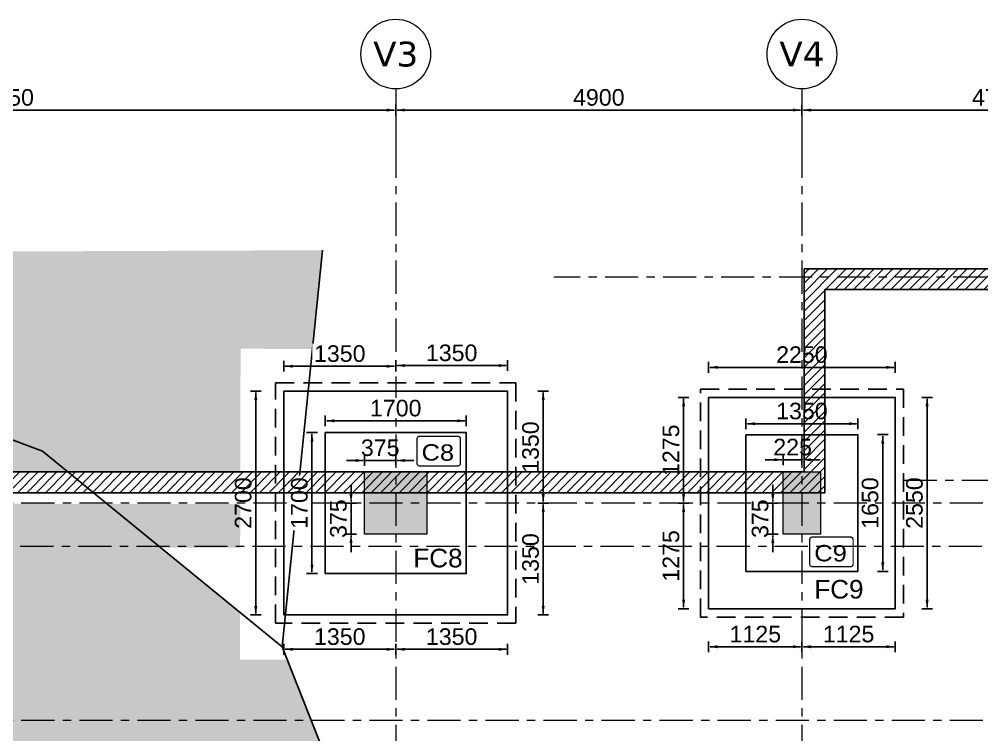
# Model space of a CAD drawing. Extents: x 1878645 to 3043969, y -1160829 to -603973.
# Drawn here: x 2108940 to 2120550, y -654538 to -645905 of the extents above; entities that cross this region are included whole.
import ezdxf
from ezdxf.enums import TextEntityAlignment as Align

# ---------------------------------------------------------------- set-up
doc = ezdxf.new("R2010")
doc.units = 0
doc.header["$LTSCALE"] = 100
doc.header["$PDMODE"] = 66
doc.linetypes.add('Grids', pattern=[7, 4, -1, 1, -1])
doc.linetypes.add('SCHidden', pattern=[0.375, 0.25, -0.125])
doc.layers.get('Defpoints').update_dxf_attribs({"lineweight": 0})
for name, color, linetype in [('A-DIMN-100', 5, 'Continuous'), ('COMMENTS', 30, 'Continuous'), ('Dim', 3, 'Continuous'), ('Footing', 5, 'Continuous'), ('Footing Nos', 4, 'Continuous'), ('LATLONG', 7, 'Continuous'), ('PCC', 2, 'Continuous'), ('RETAIN-WALL', 1, 'Continuous')]:
    doc.layers.add(name, color=color, linetype=linetype)
for name, color, linetype, lineweight in [('A-GRID', 8, 'Grids', 0), ('A-GRID-TAG', 3, 'Continuous', 0), ('ECO COL', 6, 'Continuous', 0), ('Eco_  CNO', 7, 'Continuous', 25)]:
    doc.layers.add(name, color=color, linetype=linetype, lineweight=lineweight)
doc.styles.add('ARIAL', font='arial.ttf')
doc.styles.add('ITA', font='simplex.shx')
doc.styles.add('SC-BBS1', font='SansSerif')
doc.styles.get("Standard").update_dxf_attribs({"font": 'verdana.ttf'})
doc.dimstyles.new('A-150-DIM-EXT_MAIN(FT)', dxfattribs={"dimscale": 0, "dimtxt": 200, "dimasz": 18, "dimexe": 100, "dimexo": 100, "dimgap": 50, "dimtad": 1, "dimdec": 0, "dimdsep": 46, "dimtxsty": 'ARIAL', "dimblk": 'A3', "dimcen": 0.025, "dimse1": 1, "dimse2": 1, "dimclrd": 256, "dimclre": 256, "dimclrt": 7, "dimazin": 2, "dimtfac": 1, "dimtdec": 0, "dimtix": 1, "dimtmove": 2, "dimatfit": 3, "dimldrblk": 'WSA-DOT-100', "dimfxl": 1, "dimtolj": 1, "dimtzin": 0, "dimarcsym": 0})

# ---------------------------------------------------------------- blocks, each defined once
blk = doc.blocks.new('*U14')
at = {"layer": 'A-GRID-TAG', "color": 8, "linetype": 'Grids', "lineweight": 15}
for p, q in [((0, 8), (0, 4)), ((0, 4), (0, 0))]:
    blk.add_line(p, q, dxfattribs=at)
at = {"layer": 'A-GRID-TAG', "linetype": 'Continuous'}
blk.add_circle((0, 13), 5, dxfattribs=at)
at = {"layer": 'A-GRID-TAG', "color": 7}
blk.add_attdef('GN', text='', height=4, dxfattribs=at).set_placement((0, 13), align=Align.MIDDLE_CENTER)
blk = doc.blocks.new('A2')
at = {"layer": 'Dim', "linetype": 'ByBlock', "lineweight": -2, "extrusion": (0, 0, -1)}
blk.add_lwpolyline([(6, 0), (12.2, 0)], dxfattribs=at)
blk.add_solid([(6, -1), (0, 0), (6, 1)], dxfattribs=at)
blk = doc.blocks.new('A3')
at = {"layer": 'Dim', "linetype": 'ByBlock', "lineweight": -2}
blk.add_line((0, 3.59), (0, -3.59), dxfattribs=at)
blk.add_blockref('A2', (0, 0), dxfattribs=at)
blk = doc.blocks.new('*D450')
at = {"layer": 'Defpoints', "color": 0, "transparency": 16777216}
for p in [(2113481, -651229), (2113106, -651367), (2113481, -651367)]:
    blk.add_point(p, dxfattribs=at)
at = {"layer": 'Dim', "lineweight": -2, "transparency": 16777216}
for p, q in [((2113088, -651229), (2113070, -651229)), ((2113106, -651229), (2113481, -651229)), ((2113499, -651229), (2113517, -651229))]:
    blk.add_line(p, q, dxfattribs=at)
at = {"layer": 'Dim', "lineweight": -2, "transparency": 16777216, "xscale": 18, "yscale": 18, "zscale": 18}
blk.add_blockref('A3', (2113106, -651229), dxfattribs=at)
at = {"layer": 'Dim', "lineweight": -2, "transparency": 16777216, "xscale": 18, "yscale": 18, "zscale": 18, "rotation": 180}
blk.add_blockref('A3', (2113481, -651229), dxfattribs=at)
at = {"layer": 'Dim', "color": 7, "transparency": 16777216, "insert": (2113294, -651076), "char_height": 200, "attachment_point": 5, "style": 'ARIAL'}
blk.add_mtext('\\A1;375', dxfattribs=at)
blk = doc.blocks.new('WSA-DOT-100')
at = {"layer": 'A-DIMN-100', "color": 5}
for p, q in [((0, -200), (0, 200)), ((-200, 0), (200, 0))]:
    blk.add_line(p, q, dxfattribs=at)
at = {"layer": 'A-DIMN-100', "color": 1, "const_width": 60}
blk.add_lwpolyline([(-30, 0, 1), (30, 0, 1)], format="xyb", close=True, dxfattribs=at)
blk = doc.blocks.new('*D451')
at = {"layer": 'Defpoints', "color": 0, "transparency": 16777216}
for p in [(2112942, -651742), (2113106, -651742), (2113106, -652117)]:
    blk.add_point(p, dxfattribs=at)
at = {"layer": 'Dim', "lineweight": -2, "transparency": 16777216}
for p, q in [((2112942, -651724), (2112942, -651706)), ((2112942, -652117), (2112942, -651742)), ((2112942, -652135), (2112942, -652153))]:
    blk.add_line(p, q, dxfattribs=at)
at = {"layer": 'Dim', "lineweight": -2, "transparency": 16777216, "xscale": 18, "yscale": 18, "zscale": 18}
for p, rotation in [((2112942, -651742), 270), ((2112942, -652117), 90)]:
    blk.add_blockref('A3', p, dxfattribs=dict(at, rotation=rotation))
at = {"layer": 'Dim', "color": 7, "transparency": 16777216, "insert": (2112790, -651930), "char_height": 200, "attachment_point": 5, "rotation": 90, "style": 'ARIAL'}
blk.add_mtext('\\A1;375', dxfattribs=at)
blk = doc.blocks.new('*D452')
at = {"layer": 'Defpoints', "color": 0, "transparency": 16777216}
for p in [(2118381, -651220), (2118156, -651367), (2118381, -651367)]:
    blk.add_point(p, dxfattribs=at)
at = {"layer": 'Dim', "lineweight": -2, "transparency": 16777216}
for p, q in [((2118138, -651220), (2118120, -651220)), ((2118156, -651220), (2118381, -651220)), ((2118399, -651220), (2118417, -651220))]:
    blk.add_line(p, q, dxfattribs=at)
at = {"layer": 'Dim', "lineweight": -2, "transparency": 16777216, "xscale": 18, "yscale": 18, "zscale": 18}
blk.add_blockref('A3', (2118156, -651220), dxfattribs=at)
at = {"layer": 'Dim', "lineweight": -2, "transparency": 16777216, "xscale": 18, "yscale": 18, "zscale": 18, "rotation": 180}
blk.add_blockref('A3', (2118381, -651220), dxfattribs=at)
at = {"layer": 'Dim', "color": 7, "transparency": 16777216, "insert": (2118269, -651068), "char_height": 200, "attachment_point": 5, "style": 'ARIAL'}
blk.add_mtext('\\A1;225', dxfattribs=at)
blk = doc.blocks.new('*D453')
at = {"layer": 'Defpoints', "color": 0, "transparency": 16777216}
for p in [(2118156, -651742), (2118030, -652117), (2118156, -652117)]:
    blk.add_point(p, dxfattribs=at)
at = {"layer": 'Dim', "lineweight": -2, "transparency": 16777216}
for p, q in [((2118030, -651724), (2118030, -651706)), ((2118030, -651742), (2118030, -652117)), ((2118030, -652135), (2118030, -652153))]:
    blk.add_line(p, q, dxfattribs=at)
at = {"layer": 'Dim', "lineweight": -2, "transparency": 16777216, "xscale": 18, "yscale": 18, "zscale": 18}
for p, rotation in [((2118030, -651742), 270), ((2118030, -652117), 90)]:
    blk.add_blockref('A3', p, dxfattribs=dict(at, rotation=rotation))
at = {"layer": 'Dim', "color": 7, "transparency": 16777216, "insert": (2117877, -651930), "char_height": 200, "attachment_point": 5, "rotation": 90, "style": 'ARIAL'}
blk.add_mtext('\\A1;375', dxfattribs=at)
blk = doc.blocks.new('*D416')
at = {"layer": 'Defpoints', "color": 0, "transparency": 16777216}
for p in [(2104131, -647001), (2113481, -647001), (2113481, -647169)]:
    blk.add_point(p, dxfattribs=at)
at = {"layer": 'Dim', "lineweight": -2, "transparency": 16777216}
blk.add_line((2104149, -647001), (2113463, -647001), dxfattribs=at)
at = {"layer": 'Dim', "lineweight": -2, "transparency": 16777216, "xscale": 18, "yscale": 18, "zscale": 18, "rotation": 180}
blk.add_blockref('A3', (2104131, -647001), dxfattribs=at)
at = {"layer": 'Dim', "lineweight": -2, "transparency": 16777216, "xscale": 18, "yscale": 18, "zscale": 18}
blk.add_blockref('A3', (2113481, -647001), dxfattribs=at)
at = {"layer": 'Dim', "color": 7, "transparency": 16777216, "insert": (2108806, -646849), "char_height": 200, "attachment_point": 5, "style": 'ARIAL'}
blk.add_mtext('\\A1;9350', dxfattribs=at)
blk = doc.blocks.new('*D417')
at = {"layer": 'Defpoints', "color": 0, "transparency": 16777216}
for p in [(2118381, -646940), (2118381, -647001), (2113481, -647169)]:
    blk.add_point(p, dxfattribs=at)
at = {"layer": 'Dim', "lineweight": -2, "transparency": 16777216}
blk.add_line((2113499, -647001), (2118363, -647001), dxfattribs=at)
at = {"layer": 'Dim', "lineweight": -2, "transparency": 16777216, "xscale": 18, "yscale": 18, "zscale": 18, "rotation": 180}
blk.add_blockref('A3', (2113481, -647001), dxfattribs=at)
at = {"layer": 'Dim', "lineweight": -2, "transparency": 16777216, "xscale": 18, "yscale": 18, "zscale": 18}
blk.add_blockref('A3', (2118381, -647001), dxfattribs=at)
at = {"layer": 'Dim', "color": 7, "transparency": 16777216, "insert": (2115931, -646849), "char_height": 200, "attachment_point": 5, "style": 'ARIAL'}
blk.add_mtext('\\A1;4900', dxfattribs=at)
blk = doc.blocks.new('*D418')
at = {"layer": 'Defpoints', "color": 0, "transparency": 16777216}
for p in [(2123106, -646690), (2118381, -646940), (2123106, -647001)]:
    blk.add_point(p, dxfattribs=at)
at = {"layer": 'Dim', "lineweight": -2, "transparency": 16777216}
blk.add_line((2118399, -647001), (2123088, -647001), dxfattribs=at)
at = {"layer": 'Dim', "lineweight": -2, "transparency": 16777216, "xscale": 18, "yscale": 18, "zscale": 18, "rotation": 180}
blk.add_blockref('A3', (2118381, -647001), dxfattribs=at)
at = {"layer": 'Dim', "lineweight": -2, "transparency": 16777216, "xscale": 18, "yscale": 18, "zscale": 18}
blk.add_blockref('A3', (2123106, -647001), dxfattribs=at)
at = {"layer": 'Dim', "color": 7, "transparency": 16777216, "insert": (2120744, -646849), "char_height": 200, "attachment_point": 5, "style": 'ARIAL'}
blk.add_mtext('\\A1;4725', dxfattribs=at)
blk = doc.blocks.new('Co')
at = {"const_width": 0.75}
blk.add_lwpolyline([(-12.57, -7.17), (-12.57, 6.59, -0.414214), (-11.07, 8.09), (10.51, 8.09, -0.414214), (12.01, 6.59), (12.01, -7.17, -0.414214), (10.51, -8.67), (-11.07, -8.67, -0.414214)], format="xyb", close=True, dxfattribs=at)
at = {"style": 'ITA', "width": 0.669972}
blk.add_attdef('COL', text='', height=10.5, rotation=0.638, dxfattribs=at).set_placement((-9.93, -5.51), (8.49, -5.3), align=Align.FIT)
blk = doc.blocks.new('zw$E91A')
at = {"layer": 'LATLONG'}
h = blk.add_hatch(dxfattribs=at)
h.set_pattern_fill('DOTS', color=34, scale=5000, angle=14.7135)
h.set_pattern_definition([(14.7135214, (-3858170.47, -4315245.76), (71.755536, 341.937795), [0, -312.5])])
h.paths.add_polyline_path([(30879, 22964), (25906, 22973), (25902, 20848), (23777, 20852), (23770, 17252), (26295, 17247), (26290, 14722), (28215, 14719), (28395, 18803)])
h.paths.add_polyline_path([(31009, 24638), (25909, 24648), (25906, 22973), (30879, 22964), (31006, 23177)])
h.paths.add_polyline_path([(32132, 26736), (23788, 26752), (23785, 25102), (25910, 25098), (25909, 24648), (31009, 24638), (31010, 25088), (32146, 25086), (32529, 25728)])
h.paths.add_polyline_path([(30307, 28840), (25667, 28849), (25665, 27499), (23790, 27502), (23788, 26752), (32132, 26736), (31836, 27487), (31265, 27488), (31266, 28057)])
h.paths.add_polyline_path([(23777, 20852), (21652, 20856), (21656, 22981), (17506, 22989), (17502, 20864), (15377, 20868), (15370, 17193), (17820, 17189), (17815, 14739), (21240, 14732), (21245, 17257), (23770, 17252)])
h.paths.add_polyline_path([(15377, 20868), (15252, 20868), (15250, 19919), (9950, 19929), (9940, 14754), (12915, 14748), (12920, 17198), (15370, 17193)])
h.paths.add_polyline_path([(9701, 20179), (15001, 20169), (15002, 20869), (13252, 20872), (13256, 22997), (8290, 23007), (6636, 19873), (3573, 12845), (838, 5315), (0, 1230), (5030, 1501), (11733, 1129), (15339, 896), (15341, 2043), (13341, 2047), (13344, 3672), (9669, 3679)])
h.paths.add_polyline_path([(12915, 14748), (9940, 14754), (9933, 10979), (15358, 10968), (15361, 12293), (12911, 12298)], flags=17)
h.paths.add_polyline_path([(21240, 14732), (17815, 14739), (17811, 12289), (15361, 12293), (15358, 10968), (23758, 10952), (23760, 12202), (21235, 12207)])
h.paths.add_polyline_path([(23758, 10952), (15358, 10968), (15349, 6043), (17349, 6039), (17345, 4039), (21545, 4031), (21549, 6231), (23749, 6227)])
h.paths.add_polyline_path([(15358, 10968), (9933, 10979), (9920, 4054), (13345, 4047), (13349, 6047), (15349, 6043)], flags=17)
h.paths.add_polyline_path([(27866, 10944), (23758, 10952), (23749, 6227), (25949, 6223), (25945, 4023), (26690, 4022), (27298, 7113), (27633, 8423)])
h.paths.add_polyline_path([(26290, 14722), (26190, 14723), (26186, 12298), (23761, 12302), (23760, 12202), (26285, 12197)])
h.paths.add_polyline_path([(28215, 14719), (26290, 14722), (26285, 12197), (23760, 12202), (23758, 10952), (27866, 10944)])
h.paths.add_polyline_path([(21544, 3657), (17344, 3665), (17341, 2039), (15341, 2043), (15339, 896), (19147, 650), (23737, 102), (23741, 1827), (21541, 1831)])
h.paths.add_polyline_path([(23741, 1827), (23737, 102), (24590, 0), (26348, 2280), (26617, 3647), (25944, 3648), (25941, 1823)])
h.paths.add_polyline_path([(17509, 24664), (17506, 22989), (21656, 22981), (21659, 24656)])
h.paths.add_polyline_path([(23788, 26752), (15388, 26768), (15385, 25118), (17510, 25114), (17509, 24664), (21659, 24656), (21660, 25106), (23785, 25102)])
h.paths.add_polyline_path([(13259, 24672), (9832, 24679), (8747, 23873), (8290, 23007), (13256, 22997)])
h.paths.add_polyline_path([(15013, 26769), (11110, 26776), (10546, 25209), (9832, 24679), (13259, 24672), (13260, 25122), (15010, 25119)])
h.paths.add_polyline_path([(13842, 28871), (11865, 28875), (11110, 26776), (15013, 26769), (15015, 27844), (13840, 27846)])
h.paths.add_polyline_path([(21917, 28856), (16942, 28865), (16940, 27840), (15390, 27843), (15388, 26768), (23788, 26752), (23790, 27502), (21915, 27506)])
h.paths.add_polyline_path([(17394, 31616), (15397, 31507), (15396, 30943), (16946, 30940), (16944, 29766), (21919, 29756), (21921, 30923)])
h.paths.add_polyline_path([(13846, 30946), (15396, 30943), (15397, 31507), (12790, 31365), (12642, 30916), (12470, 30557), (12054, 29400), (13843, 29396)])
h.paths.add_polyline_path([(13116, 32353), (12790, 31365), (15397, 31507), (15398, 31956)])
h.paths.add_polyline_path([(12054, 29400), (11865, 28875), (13842, 28871), (13843, 29396)])
h.paths.add_polyline_path([(16943, 29390), (16942, 28865), (21917, 28856), (21918, 29381)])
h.paths.add_polyline_path([(25672, 31204), (25669, 30102), (26919, 29747), (29201, 29742), (28881, 30004)], flags=17)
h.paths.add_polyline_path([(23022, 31923), (17394, 31616), (21921, 30923), (21922, 31256), (23797, 31252), (23798, 31725)])
h.paths.add_polyline_path([(25668, 29374), (25667, 28849), (30307, 28840), (29662, 29366)])
h.paths.add_polyline_path([(25669, 30102), (25669, 29749), (26919, 29747)], flags=17)
h.paths.add_polyline_path([(15399, 32362), (15398, 31956), (17006, 31676), (17394, 31616), (23022, 31923), (21218, 32384)])
h.paths.add_polyline_path([(15399, 32362), (13116, 32353), (15398, 31956)])
h.paths.add_polyline_path([(15398, 31956), (15397, 31507), (17394, 31616), (17006, 31676)])
h.paths.add_polyline_path([(32262, 32427), (23798, 31965), (23798, 31725), (25318, 31336), (25552, 31249), (25672, 31249), (25672, 31204), (28881, 30004), (29201, 29742), (31269, 29738), (31272, 31238), (32141, 31236)])
h.paths.add_polyline_path([(29662, 29366), (30307, 28840), (31267, 28838), (31268, 29363)], flags=17)
h.paths.add_polyline_path([(23799, 32394), (23798, 31965), (32262, 32427)])
h.paths.add_polyline_path([(23799, 32394), (21218, 32384), (23022, 31923), (23798, 31965)])
at = {"layer": 'COMMENTS'}
for points in [[(24590, 0), (26348, 2280), (27298, 7113), (27633, 8423), (28176, 13833), (28395, 18803), (32529, 25728), (31775, 27641), (32262, 32427)], [(31775, 27641), (28881, 30004), (25318, 31336), (23022, 31923), (17394, 31616), (13116, 32353), (12642, 30916), (11806, 29168), (10546, 25209), (8747, 23873), (6636, 19873), (3573, 12845), (838, 5315), (0, 1230), (5030, 1501), (15339, 896), (19147, 650), (24590, 0)]]:
    blk.add_lwpolyline(points, dxfattribs=at)
blk = doc.blocks.new('*D531')
at = {"layer": 'Defpoints', "color": 0, "transparency": 16777216}
for p in [(2113481, -650092), (2112131, -650392), (2113481, -650392)]:
    blk.add_point(p, dxfattribs=at)
at = {"layer": 'Dim', "lineweight": -2, "transparency": 16777216}
blk.add_line((2112149, -650092), (2113463, -650092), dxfattribs=at)
at = {"layer": 'Dim', "lineweight": -2, "transparency": 16777216, "xscale": 18, "yscale": 18, "zscale": 18, "rotation": 180}
blk.add_blockref('A3', (2112131, -650092), dxfattribs=at)
at = {"layer": 'Dim', "lineweight": -2, "transparency": 16777216, "xscale": 18, "yscale": 18, "zscale": 18}
blk.add_blockref('A3', (2113481, -650092), dxfattribs=at)
at = {"layer": 'Dim', "color": 7, "transparency": 16777216, "insert": (2112806, -649940), "char_height": 200, "attachment_point": 5, "style": 'ARIAL', "bg_fill": 3, "box_fill_scale": 1.1, "bg_fill_color": 257, "bg_fill_transparency": 0}
blk.add_mtext('\\A1;1350', dxfattribs=at)
blk = doc.blocks.new('*D532')
at = {"layer": 'Defpoints', "color": 0, "transparency": 16777216}
for p in [(2114831, -650083), (2113481, -650392), (2114831, -650392)]:
    blk.add_point(p, dxfattribs=at)
at = {"layer": 'Dim', "lineweight": -2, "transparency": 16777216}
blk.add_line((2113499, -650083), (2114813, -650083), dxfattribs=at)
at = {"layer": 'Dim', "lineweight": -2, "transparency": 16777216, "xscale": 18, "yscale": 18, "zscale": 18, "rotation": 180}
blk.add_blockref('A3', (2113481, -650083), dxfattribs=at)
at = {"layer": 'Dim', "lineweight": -2, "transparency": 16777216, "xscale": 18, "yscale": 18, "zscale": 18}
blk.add_blockref('A3', (2114831, -650083), dxfattribs=at)
at = {"layer": 'Dim', "color": 7, "transparency": 16777216, "insert": (2114156, -649931), "char_height": 200, "attachment_point": 5, "style": 'ARIAL', "bg_fill": 3, "box_fill_scale": 1.1, "bg_fill_color": 257, "bg_fill_transparency": 0}
blk.add_mtext('\\A1;1350', dxfattribs=at)
blk = doc.blocks.new('*D533')
at = {"layer": 'Defpoints', "color": 0, "transparency": 16777216}
for p in [(2112631, -650892), (2112471, -652592), (2112631, -652592)]:
    blk.add_point(p, dxfattribs=at)
at = {"layer": 'Dim', "lineweight": -2, "transparency": 16777216}
blk.add_line((2112471, -650910), (2112471, -652574), dxfattribs=at)
at = {"layer": 'Dim', "lineweight": -2, "transparency": 16777216, "xscale": 18, "yscale": 18, "zscale": 18}
for p, rotation in [((2112471, -650892), 90), ((2112471, -652592), 270)]:
    blk.add_blockref('A3', p, dxfattribs=dict(at, rotation=rotation))
at = {"layer": 'Dim', "color": 7, "transparency": 16777216, "insert": (2112319, -651742), "char_height": 200, "attachment_point": 5, "rotation": 90, "style": 'ARIAL', "bg_fill": 3, "box_fill_scale": 1.1, "bg_fill_color": 257, "bg_fill_transparency": 0}
blk.add_mtext('\\A1;1700', dxfattribs=at)
blk = doc.blocks.new('*D534')
at = {"layer": 'Defpoints', "color": 0, "transparency": 16777216}
for p in [(2114331, -650750), (2112631, -650892), (2114331, -650892)]:
    blk.add_point(p, dxfattribs=at)
at = {"layer": 'Dim', "lineweight": -2, "transparency": 16777216}
blk.add_line((2112649, -650750), (2114313, -650750), dxfattribs=at)
at = {"layer": 'Dim', "lineweight": -2, "transparency": 16777216, "xscale": 18, "yscale": 18, "zscale": 18, "rotation": 180}
blk.add_blockref('A3', (2112631, -650750), dxfattribs=at)
at = {"layer": 'Dim', "lineweight": -2, "transparency": 16777216, "xscale": 18, "yscale": 18, "zscale": 18}
blk.add_blockref('A3', (2114331, -650750), dxfattribs=at)
at = {"layer": 'Dim', "color": 7, "transparency": 16777216, "insert": (2113481, -650598), "char_height": 200, "attachment_point": 5, "style": 'ARIAL', "bg_fill": 3, "box_fill_scale": 1.1, "bg_fill_color": 257, "bg_fill_transparency": 0}
blk.add_mtext('\\A1;1700', dxfattribs=at)
blk = doc.blocks.new('*D535')
at = {"layer": 'Defpoints', "color": 0, "transparency": 16777216}
for p in [(2114831, -650392), (2114831, -651742), (2115260, -651742)]:
    blk.add_point(p, dxfattribs=at)
at = {"layer": 'Dim', "lineweight": -2, "transparency": 16777216}
blk.add_line((2115260, -650410), (2115260, -651724), dxfattribs=at)
at = {"layer": 'Dim', "lineweight": -2, "transparency": 16777216, "xscale": 18, "yscale": 18, "zscale": 18}
for p, rotation in [((2115260, -650392), 90), ((2115260, -651742), 270)]:
    blk.add_blockref('A3', p, dxfattribs=dict(at, rotation=rotation))
at = {"layer": 'Dim', "color": 7, "transparency": 16777216, "insert": (2115108, -651067), "char_height": 200, "attachment_point": 5, "rotation": 90, "style": 'ARIAL'}
blk.add_mtext('\\A1;1350', dxfattribs=at)
blk = doc.blocks.new('*D536')
at = {"layer": 'Defpoints', "color": 0, "transparency": 16777216}
for p in [(2114831, -651742), (2114831, -653092), (2115260, -653092)]:
    blk.add_point(p, dxfattribs=at)
at = {"layer": 'Dim', "lineweight": -2, "transparency": 16777216}
blk.add_line((2115260, -651760), (2115260, -653074), dxfattribs=at)
at = {"layer": 'Dim', "lineweight": -2, "transparency": 16777216, "xscale": 18, "yscale": 18, "zscale": 18}
for p, rotation in [((2115260, -651742), 90), ((2115260, -653092), 270)]:
    blk.add_blockref('A3', p, dxfattribs=dict(at, rotation=rotation))
at = {"layer": 'Dim', "color": 7, "transparency": 16777216, "insert": (2115108, -652417), "char_height": 200, "attachment_point": 5, "rotation": 90, "style": 'ARIAL'}
blk.add_mtext('\\A1;1350', dxfattribs=at)
blk = doc.blocks.new('*D537')
at = {"layer": 'Defpoints', "color": 0, "transparency": 16777216}
for p in [(2112131, -650392), (2111793, -653092), (2112131, -653092)]:
    blk.add_point(p, dxfattribs=at)
at = {"layer": 'Dim', "lineweight": -2, "transparency": 16777216}
blk.add_line((2111793, -650410), (2111793, -653074), dxfattribs=at)
at = {"layer": 'Dim', "lineweight": -2, "transparency": 16777216, "xscale": 18, "yscale": 18, "zscale": 18}
for p, rotation in [((2111793, -650392), 90), ((2111793, -653092), 270)]:
    blk.add_blockref('A3', p, dxfattribs=dict(at, rotation=rotation))
at = {"layer": 'Dim', "color": 7, "transparency": 16777216, "insert": (2111641, -651742), "char_height": 200, "attachment_point": 5, "rotation": 90, "style": 'ARIAL'}
blk.add_mtext('\\A1;2700', dxfattribs=at)
blk = doc.blocks.new('*D538')
at = {"layer": 'Defpoints', "color": 0, "transparency": 16777216}
for p in [(2112131, -653092), (2113481, -653092), (2113481, -653507)]:
    blk.add_point(p, dxfattribs=at)
at = {"layer": 'Dim', "lineweight": -2, "transparency": 16777216}
blk.add_line((2112149, -653507), (2113463, -653507), dxfattribs=at)
at = {"layer": 'Dim', "lineweight": -2, "transparency": 16777216, "xscale": 18, "yscale": 18, "zscale": 18, "rotation": 180}
blk.add_blockref('A3', (2112131, -653507), dxfattribs=at)
at = {"layer": 'Dim', "lineweight": -2, "transparency": 16777216, "xscale": 18, "yscale": 18, "zscale": 18}
blk.add_blockref('A3', (2113481, -653507), dxfattribs=at)
at = {"layer": 'Dim', "color": 7, "transparency": 16777216, "insert": (2112806, -653355), "char_height": 200, "attachment_point": 5, "style": 'ARIAL'}
blk.add_mtext('\\A1;1350', dxfattribs=at)
blk = doc.blocks.new('*D539')
at = {"layer": 'Defpoints', "color": 0, "transparency": 16777216}
for p in [(2113481, -653092), (2114831, -653092), (2114831, -653507)]:
    blk.add_point(p, dxfattribs=at)
at = {"layer": 'Dim', "lineweight": -2, "transparency": 16777216}
blk.add_line((2113499, -653507), (2114813, -653507), dxfattribs=at)
at = {"layer": 'Dim', "lineweight": -2, "transparency": 16777216, "xscale": 18, "yscale": 18, "zscale": 18, "rotation": 180}
blk.add_blockref('A3', (2113481, -653507), dxfattribs=at)
at = {"layer": 'Dim', "lineweight": -2, "transparency": 16777216, "xscale": 18, "yscale": 18, "zscale": 18}
blk.add_blockref('A3', (2114831, -653507), dxfattribs=at)
at = {"layer": 'Dim', "color": 7, "transparency": 16777216, "insert": (2114156, -653355), "char_height": 200, "attachment_point": 5, "style": 'ARIAL'}
blk.add_mtext('\\A1;1350', dxfattribs=at)
blk = doc.blocks.new('*D540')
at = {"layer": 'Defpoints', "color": 0, "transparency": 16777216}
for p in [(2117706, -650785), (2117706, -650917), (2119056, -650917)]:
    blk.add_point(p, dxfattribs=at)
at = {"layer": 'Dim', "lineweight": -2, "transparency": 16777216}
blk.add_line((2119038, -650785), (2117724, -650785), dxfattribs=at)
at = {"layer": 'Dim', "lineweight": -2, "transparency": 16777216, "xscale": 18, "yscale": 18, "zscale": 18, "rotation": 180}
blk.add_blockref('A3', (2117706, -650785), dxfattribs=at)
at = {"layer": 'Dim', "lineweight": -2, "transparency": 16777216, "xscale": 18, "yscale": 18, "zscale": 18}
blk.add_blockref('A3', (2119056, -650785), dxfattribs=at)
at = {"layer": 'Dim', "color": 7, "transparency": 16777216, "insert": (2118381, -650633), "char_height": 200, "attachment_point": 5, "style": 'ARIAL'}
blk.add_mtext('\\A1;1350', dxfattribs=at)
blk = doc.blocks.new('*D541')
at = {"layer": 'Defpoints', "color": 0, "transparency": 16777216}
for p in [(2119056, -650917), (2119056, -652567), (2119356, -652567)]:
    blk.add_point(p, dxfattribs=at)
at = {"layer": 'Dim', "lineweight": -2, "transparency": 16777216}
blk.add_line((2119356, -650935), (2119356, -652549), dxfattribs=at)
at = {"layer": 'Dim', "lineweight": -2, "transparency": 16777216, "xscale": 18, "yscale": 18, "zscale": 18}
for p, rotation in [((2119356, -650917), 90), ((2119356, -652567), 270)]:
    blk.add_blockref('A3', p, dxfattribs=dict(at, rotation=rotation))
at = {"layer": 'Dim', "color": 7, "transparency": 16777216, "insert": (2119204, -651742), "char_height": 200, "attachment_point": 5, "rotation": 90, "style": 'ARIAL'}
blk.add_mtext('\\A1;1650', dxfattribs=at)
blk = doc.blocks.new('*D542')
at = {"layer": 'Defpoints', "color": 0, "transparency": 16777216}
for p in [(2117256, -650467), (2116954, -651742), (2117256, -651742)]:
    blk.add_point(p, dxfattribs=at)
at = {"layer": 'Dim', "lineweight": -2, "transparency": 16777216}
blk.add_line((2116954, -650485), (2116954, -651724), dxfattribs=at)
at = {"layer": 'Dim', "lineweight": -2, "transparency": 16777216, "xscale": 18, "yscale": 18, "zscale": 18}
for p, rotation in [((2116954, -650467), 90), ((2116954, -651742), 270)]:
    blk.add_blockref('A3', p, dxfattribs=dict(at, rotation=rotation))
at = {"layer": 'Dim', "color": 7, "transparency": 16777216, "insert": (2116802, -651105), "char_height": 200, "attachment_point": 5, "rotation": 90, "style": 'ARIAL'}
blk.add_mtext('\\A1;1275', dxfattribs=at)
blk = doc.blocks.new('*D543')
at = {"layer": 'Defpoints', "color": 0, "transparency": 16777216}
for p in [(2117256, -651742), (2116954, -653017), (2117256, -653017)]:
    blk.add_point(p, dxfattribs=at)
at = {"layer": 'Dim', "lineweight": -2, "transparency": 16777216}
blk.add_line((2116954, -651760), (2116954, -652999), dxfattribs=at)
at = {"layer": 'Dim', "lineweight": -2, "transparency": 16777216, "xscale": 18, "yscale": 18, "zscale": 18}
for p, rotation in [((2116954, -651742), 90), ((2116954, -653017), 270)]:
    blk.add_blockref('A3', p, dxfattribs=dict(at, rotation=rotation))
at = {"layer": 'Dim', "color": 7, "transparency": 16777216, "insert": (2116802, -652380), "char_height": 200, "attachment_point": 5, "rotation": 90, "style": 'ARIAL'}
blk.add_mtext('\\A1;1275', dxfattribs=at)
blk = doc.blocks.new('*D544')
at = {"layer": 'Defpoints', "color": 0, "transparency": 16777216}
for p in [(2119506, -650105), (2117256, -650467), (2119506, -650467)]:
    blk.add_point(p, dxfattribs=at)
at = {"layer": 'Dim', "lineweight": -2, "transparency": 16777216}
blk.add_line((2117274, -650105), (2119488, -650105), dxfattribs=at)
at = {"layer": 'Dim', "lineweight": -2, "transparency": 16777216, "xscale": 18, "yscale": 18, "zscale": 18, "rotation": 180}
blk.add_blockref('A3', (2117256, -650105), dxfattribs=at)
at = {"layer": 'Dim', "lineweight": -2, "transparency": 16777216, "xscale": 18, "yscale": 18, "zscale": 18}
blk.add_blockref('A3', (2119506, -650105), dxfattribs=at)
at = {"layer": 'Dim', "color": 7, "transparency": 16777216, "insert": (2118381, -649953), "char_height": 200, "attachment_point": 5, "style": 'ARIAL'}
blk.add_mtext('\\A1;2250', dxfattribs=at)
blk = doc.blocks.new('*D545')
at = {"layer": 'Defpoints', "color": 0, "transparency": 16777216}
for p in [(2117256, -653017), (2118381, -653017), (2118381, -653476)]:
    blk.add_point(p, dxfattribs=at)
at = {"layer": 'Dim', "lineweight": -2, "transparency": 16777216}
blk.add_line((2117274, -653476), (2118363, -653476), dxfattribs=at)
at = {"layer": 'Dim', "lineweight": -2, "transparency": 16777216, "xscale": 18, "yscale": 18, "zscale": 18, "rotation": 180}
blk.add_blockref('A3', (2117256, -653476), dxfattribs=at)
at = {"layer": 'Dim', "lineweight": -2, "transparency": 16777216, "xscale": 18, "yscale": 18, "zscale": 18}
blk.add_blockref('A3', (2118381, -653476), dxfattribs=at)
at = {"layer": 'Dim', "color": 7, "transparency": 16777216, "insert": (2117819, -653324), "char_height": 200, "attachment_point": 5, "style": 'ARIAL'}
blk.add_mtext('\\A1;1125', dxfattribs=at)
blk = doc.blocks.new('*D546')
at = {"layer": 'Defpoints', "color": 0, "transparency": 16777216}
for p in [(2118381, -653017), (2119506, -653017), (2119506, -653476)]:
    blk.add_point(p, dxfattribs=at)
at = {"layer": 'Dim', "lineweight": -2, "transparency": 16777216}
blk.add_line((2118399, -653476), (2119488, -653476), dxfattribs=at)
at = {"layer": 'Dim', "lineweight": -2, "transparency": 16777216, "xscale": 18, "yscale": 18, "zscale": 18, "rotation": 180}
blk.add_blockref('A3', (2118381, -653476), dxfattribs=at)
at = {"layer": 'Dim', "lineweight": -2, "transparency": 16777216, "xscale": 18, "yscale": 18, "zscale": 18}
blk.add_blockref('A3', (2119506, -653476), dxfattribs=at)
at = {"layer": 'Dim', "color": 7, "transparency": 16777216, "insert": (2118944, -653324), "char_height": 200, "attachment_point": 5, "style": 'ARIAL'}
blk.add_mtext('\\A1;1125', dxfattribs=at)
blk = doc.blocks.new('*D547')
at = {"layer": 'Defpoints', "color": 0, "transparency": 16777216}
for p in [(2119506, -650467), (2119891, -650467), (2119506, -653017)]:
    blk.add_point(p, dxfattribs=at)
at = {"layer": 'Dim', "lineweight": -2, "transparency": 16777216}
blk.add_line((2119891, -652999), (2119891, -650485), dxfattribs=at)
at = {"layer": 'Dim', "lineweight": -2, "transparency": 16777216, "xscale": 18, "yscale": 18, "zscale": 18}
for p, rotation in [((2119891, -650467), 90), ((2119891, -653017), 270)]:
    blk.add_blockref('A3', p, dxfattribs=dict(at, rotation=rotation))
at = {"layer": 'Dim', "color": 7, "transparency": 16777216, "insert": (2119739, -651742), "char_height": 200, "attachment_point": 5, "rotation": 90, "style": 'ARIAL'}
blk.add_mtext('\\A1;2550', dxfattribs=at)
blk = doc.blocks.new('G$C92EAE22F')
at = {"layer": 'RETAIN-WALL', "lineweight": -3}
h = blk.add_hatch(dxfattribs=at)
h.set_pattern_fill('ANSI31', color=11, scale=25)
h.set_pattern_definition([(45, (-2234185.81, 595374.29), (-56.1266008, 56.1266008), [])])
edge = h.paths.add_edge_path()
edge.add_line((33123, 0), (33123, 250))
edge.add_line((33123, 250), (223, 250))
edge.add_line((223, 250), (223, 16250))
edge.add_line((223, 16250), (5523, 16250))
edge.add_line((5523, 16250), (5523, 25850))
edge.add_line((5523, 25850), (28573, 25850))
edge.add_line((28573, 25850), (28573, 28300))
edge.add_line((28573, 28300), (61173, 28300))
edge.add_line((61173, 28300), (61173, 251))
edge.add_line((61173, 251), (50723, 250))
edge.add_line((50723, 250), (50723, 0))
edge.add_line((50723, 0), (61423, 1))
edge.add_line((61423, 1), (61423, 28550))
edge.add_line((61423, 28550), (28323, 28550))
edge.add_line((28323, 28550), (28323, 26100))
edge.add_line((28323, 26100), (5273, 26100))
edge.add_line((5273, 26100), (5273, 16500))
edge.add_line((5273, 16500), (-27, 16500))
edge.add_line((-27, 16500), (-27, 0))
edge.add_line((-27, 0), (33123, 0))
blk.add_lwpolyline([(33123, 0), (33123, 250), (223, 250), (223, 16250), (5523, 16250), (5523, 25850), (28573, 25850), (28573, 28300), (61173, 28300), (61173, 251), (50723, 250), (50723, 0), (61423, 1), (61423, 28550), (28323, 28550), (28323, 26100), (5273, 26100), (5273, 16500), (-27, 16500), (-27, 0), (33123, 0)], dxfattribs=at)

msp = doc.modelspace()

# ---------------------------------------------------------------- hatches: boundary and pattern name
at = {"layer": 'ECO COL'}
h = msp.add_hatch(color=256, dxfattribs=at)
h.dxf.hatch_style = 1
h.paths.add_polyline_path([(2113106.01882, -651367.4225), (2113106.01882, -652117.43132), (2113856.01882, -652117.43132), (2113856.01882, -651367.4225)])
h = msp.add_hatch(color=256, dxfattribs=at)
h.dxf.hatch_style = 1
h.paths.add_polyline_path([(2118156.02099, -651367.43667), (2118156.02099, -652117.44549), (2118606.02323, -652117.44013), (2118606.02323, -651367.43132)])

# ---------------------------------------------------------------- linework, layer by layer
at = {"layer": 'A-GRID'}
for p, q in [((2113480.73384, -647417.03522), (2113480.73384, -682739.87014)), ((2118381.02099, -647417.03522), (2118381.02099, -682739.87014)), ((2157706.18259, -649017.45335), (2115388.08092, -649017.45335)), ((2119608.17556, -651467.43572), (2157706.18259, -651467.43572)), ((2158364.42469, -651742.45335), (2088240.36157, -651742.45335)), ((2159052.00469, -652267.43425), (2088240.36157, -652267.43425)), ((2158364.42469, -654367.43425), (2088240.36157, -654367.43425))]:
    msp.add_line(p, q, dxfattribs=at)
at = {"layer": 'ECO COL', "color": 4}
for points in [[(2113106.01882, -651367.4225), (2113856.01882, -651367.4225), (2113856.01882, -652117.43132), (2113106.01882, -652117.43132)], [(2118156.02099, -651367.43667), (2118606.02099, -651367.43667), (2118606.02099, -652117.44549), (2118156.02099, -652117.44549)]]:
    msp.add_lwpolyline(points, close=True, dxfattribs=at)
at = {"layer": 'Footing'}
for points in [[(2112131.01882, -653092.44013), (2112131.01882, -650392.44013), (2114831.01882, -650392.44013), (2114831.01882, -653092.44013)], [(2117256.02099, -650467.44549), (2119506.02099, -650467.44549), (2119506.02099, -653017.44549), (2117256.02099, -653017.44549)], [(2112631.01882, -652592.44013), (2112631.01882, -650892.44013), (2114331.01882, -650892.44013), (2114331.01882, -652592.44013)], [(2117706.02099, -650917.44549), (2119056.02099, -650917.44549), (2119056.02099, -652567.44549), (2117706.02099, -652567.44549)]]:
    msp.add_lwpolyline(points, close=True, dxfattribs=at)
at = {"layer": 'PCC', "linetype": 'SCHidden', "ltscale": 9}
for points in [[(2112031.01882, -653192.44013), (2112031.01882, -650292.44013), (2114931.01882, -650292.44013), (2114931.01882, -653192.44013)], [(2117156.02099, -650367.44549), (2119606.02099, -650367.44549), (2119606.02099, -653117.44549), (2117156.02099, -653117.44549)]]:
    msp.add_lwpolyline(points, close=True, dxfattribs=at)

# ---------------------------------------------------------------- block references
at = {"layer": 'A-GRID'}
ref = msp.add_blockref('*U14', (2113480.73384, -647417.03522), dxfattribs=dict(at, xscale=84, yscale=84, zscale=84))
ref.add_attrib('GN', 'V3', dxfattribs={"layer": 'A-GRID-TAG', "color": 7, "height": 300, "rotation": 360}).set_placement((2113480.73384, -646325.03522), align=Align.MIDDLE_CENTER)
ref = msp.add_blockref('*U14', (2118381.02099, -647417.03522), dxfattribs=dict(at, xscale=84, yscale=84, zscale=84, rotation=359.9999999999861))
ref.add_attrib('GN', 'V4', dxfattribs={"layer": 'A-GRID-TAG', "color": 7, "height": 300, "rotation": 360}).set_placement((2118381.02099, -646325.03522), align=Align.MIDDLE_CENTER)
at = {"layer": 'COMMENTS'}
msp.add_blockref('zw$E91A', (2080337.19942, -681118.92813), dxfattribs=at)
at = {"layer": 'Eco_  CNO'}
ref = msp.add_blockref('Co', (2114005.84509, -651121.7321), dxfattribs=dict(at, xscale=-21.30803341128, yscale=21.30803341128, zscale=15.2200238652, rotation=179.9999999999787))
ref.add_attrib('COL', 'C8', dxfattribs={"layer": '0', "height": 196.886229, "rotation": 359.361957392, "style": 'ARIAL', "width": 1.11656}).set_placement((2113791.66558, -651228.11208), (2114184.22559, -651232.48379), align=Align.FIT)
ref = msp.add_blockref('Co', (2118743.37757, -652337.6432), dxfattribs=dict(at, xscale=-21.30803341128, yscale=21.30803341128, zscale=15.2200238652, rotation=179.9999999999787))
ref.add_attrib('COL', 'C9', dxfattribs={"layer": '0', "height": 196.886229, "rotation": 359.361957392, "style": 'ARIAL', "width": 1.11656}).set_placement((2118529.19806, -652444.02319), (2118921.75807, -652448.39489), align=Align.FIT)

# ---------------------------------------------------------------- texts
at = {"layer": 'Footing Nos', "style": 'SC-BBS1'}
for s, p in [('FC8', (2113693.54706, -652293.42988)), ('FC9', (2118530.44652, -652669.62461))]:
    msp.add_text(s, height=225, dxfattribs=at).set_placement(p, align=Align.TOP_LEFT)

# ---------------------------------------------------------------- dimensions: what is measured, and where the dimension line sits
at = {"layer": 'Dim'}
for base, p1, p2, picture, middle in [((2113480.73384, -647001.15666), (2104131.01882, -647001.15666), (2113480.73384, -647169.15666), '*D416', (2108805.87633, -646848.97385)), ((2118381.02099, -647001.15666), (2113480.73384, -647169.15666), (2118381.02099, -646940.28514), '*D417', (2115930.87741, -646849.04207)), ((2123106.01882, -647001.15666), (2118381.02099, -646940.28514), (2123106.01882, -646689.79733), '*D418', (2120743.5199, -646849.04207)), ((2119506.02099, -650105.1388), (2117256.02099, -650467.44549), (2119506.02099, -650467.44549), '*D544', (2118381.02099, -649953.0242)), ((2117706.02099, -650785.13925), (2119056.02099, -650917.44549), (2117706.02099, -650917.44549), '*D540', (2118381.02099, -650632.95643)), ((2113481.01882, -651228.58326), (2113106.01882, -651367.4225), (2113481.01882, -651367.4225), '*D450', (2113293.51882, -651076.40045)), ((2118381.02099, -651220.42099), (2118156.02099, -651367.43667), (2118381.02099, -651367.04696), '*D452', (2118268.52099, -651068.30639)), ((2113480.73384, -653506.7987), (2112131.01882, -653092.44013), (2113480.73384, -653092.44013), '*D538', (2112805.87633, -653354.61589)), ((2114831.01882, -653506.7987), (2113480.73384, -653092.44013), (2114831.01882, -653092.44013), '*D539', (2114155.87633, -653354.61589)), ((2118381.02099, -653475.76208), (2117256.02099, -653017.44549), (2118381.02099, -653017.44549), '*D545', (2117818.52099, -653323.64748)), ((2119506.02099, -653475.76208), (2118381.02099, -653017.44549), (2119506.02099, -653017.44549), '*D546', (2118943.52099, -653323.64748))]:
    dim = msp.add_linear_dim(base=base, p1=p1, p2=p2, dimstyle='A-150-DIM-EXT_MAIN(FT)', override={"dimscale": 1}, dxfattribs=at)
    dim.commit()
    dim.dimension.update_dxf_attribs({"geometry": picture, "text_midpoint": middle})
for base, p1, p2, picture, middle in [((2116954.08225, -651742.45335), (2117256.02099, -650467.44549), (2117256.02099, -651742.45335), '*D542', (2116801.96766, -651104.94942)), ((2119890.95787, -650467.44549), (2119506.02099, -653017.44549), (2119506.02099, -650467.44549), '*D547', (2119738.84327, -651742.44549)), ((2119356.42407, -652567.44549), (2119056.02099, -650917.44549), (2119056.02099, -652567.44549), '*D541', (2119204.30947, -651742.44549)), ((2112942.44083, -651742.45335), (2113106.01882, -652117.43132), (2113106.01882, -651742.45335), '*D451', (2112790.25802, -651929.94233)), ((2118029.68277, -652117.44549), (2118156.02099, -651742.44108), (2118156.02099, -652117.44549), '*D453', (2117877.49996, -651929.94328)), ((2115260.08664, -653092.44013), (2114831.01882, -651742.44013), (2114831.01882, -653092.44013), '*D536', (2115107.90383, -652417.44013)), ((2116954.08225, -653017.44549), (2117256.02099, -651742.45335), (2117256.02099, -653017.44549), '*D543', (2116801.96766, -652379.94942))]:
    dim = msp.add_linear_dim(base=base, p1=p1, p2=p2, angle=90, dimstyle='A-150-DIM-EXT_MAIN(FT)', override={"dimscale": 1}, dxfattribs=at)
    dim.commit()
    dim.dimension.update_dxf_attribs({"geometry": picture, "text_midpoint": middle})

# ---------------------------------------------------------------- next in the draw order: dimensions: what is measured, and where the dimension line sits
dim = msp.add_linear_dim(base=(2113481.01882, -650092.31101), p1=(2112131.01882, -650392.44013), p2=(2113481.01882, -650392.44013), dimstyle='A-150-DIM-EXT_MAIN(FT)', override={"dimscale": 1, "dimtfill": 1, "dimarcsym": 1}, dxfattribs=at)
dim.commit()
dim.dimension.update_dxf_attribs({"geometry": '*D531', "text_midpoint": (2112806.01882, -649940.1282)})
dim = msp.add_linear_dim(base=(2112470.98345, -652592.44013), p1=(2112631.01882, -650892.44013), p2=(2112631.01882, -652592.44013), angle=90, dimstyle='A-150-DIM-EXT_MAIN(FT)', override={"dimscale": 1, "dimtfill": 1, "dimarcsym": 1}, dxfattribs=at)
dim.commit()
dim.dimension.update_dxf_attribs({"geometry": '*D533', "text_midpoint": (2112318.86885, -651742.44013)})

# ---------------------------------------------------------------- next in the draw order: dimensions: what is measured, and where the dimension line sits
for base, p1, p2, picture, middle in [((2114831.01882, -650083.31101), (2113481.01882, -650392.44013), (2114831.01882, -650392.44013), '*D532', (2114156.01882, -649931.1282)), ((2114331.01882, -650750.27724), (2112631.01882, -650892.44013), (2114331.01882, -650892.44013), '*D534', (2113481.01882, -650598.16264))]:
    dim = msp.add_linear_dim(base=base, p1=p1, p2=p2, dimstyle='A-150-DIM-EXT_MAIN(FT)', override={"dimscale": 1, "dimtfill": 1, "dimarcsym": 1}, dxfattribs=at)
    dim.commit()
    dim.dimension.update_dxf_attribs({"geometry": picture, "text_midpoint": middle})
dim = msp.add_linear_dim(base=(2111793.36749, -653092.44013), p1=(2112131.01882, -650392.44013), p2=(2112131.01882, -653092.44013), angle=90, dimstyle='A-150-DIM-EXT_MAIN(FT)', override={"dimscale": 1}, dxfattribs=at)
dim.commit()
dim.dimension.update_dxf_attribs({"geometry": '*D537', "text_midpoint": (2111641.25289, -651742.44013)})

# ---------------------------------------------------------------- next in the draw order: block references
at = {"layer": 'COMMENTS'}
msp.add_blockref('G$C92EAE22F', (2090083.27986, -677467.43425), dxfattribs=at)

# ---------------------------------------------------------------- next in the draw order: dimensions: what is measured, and where the dimension line sits
at = {"layer": 'Dim'}
dim = msp.add_linear_dim(base=(2115260.08444, -651742.44013), p1=(2114831.01882, -650392.44013), p2=(2114831.01882, -651742.44013), angle=90, dimstyle='A-150-DIM-EXT_MAIN(FT)', override={"dimscale": 1}, dxfattribs=at)
dim.commit()
dim.dimension.update_dxf_attribs({"geometry": '*D535', "text_midpoint": (2115107.90163, -651067.44013)})

doc.saveas('drawing.dxf')
